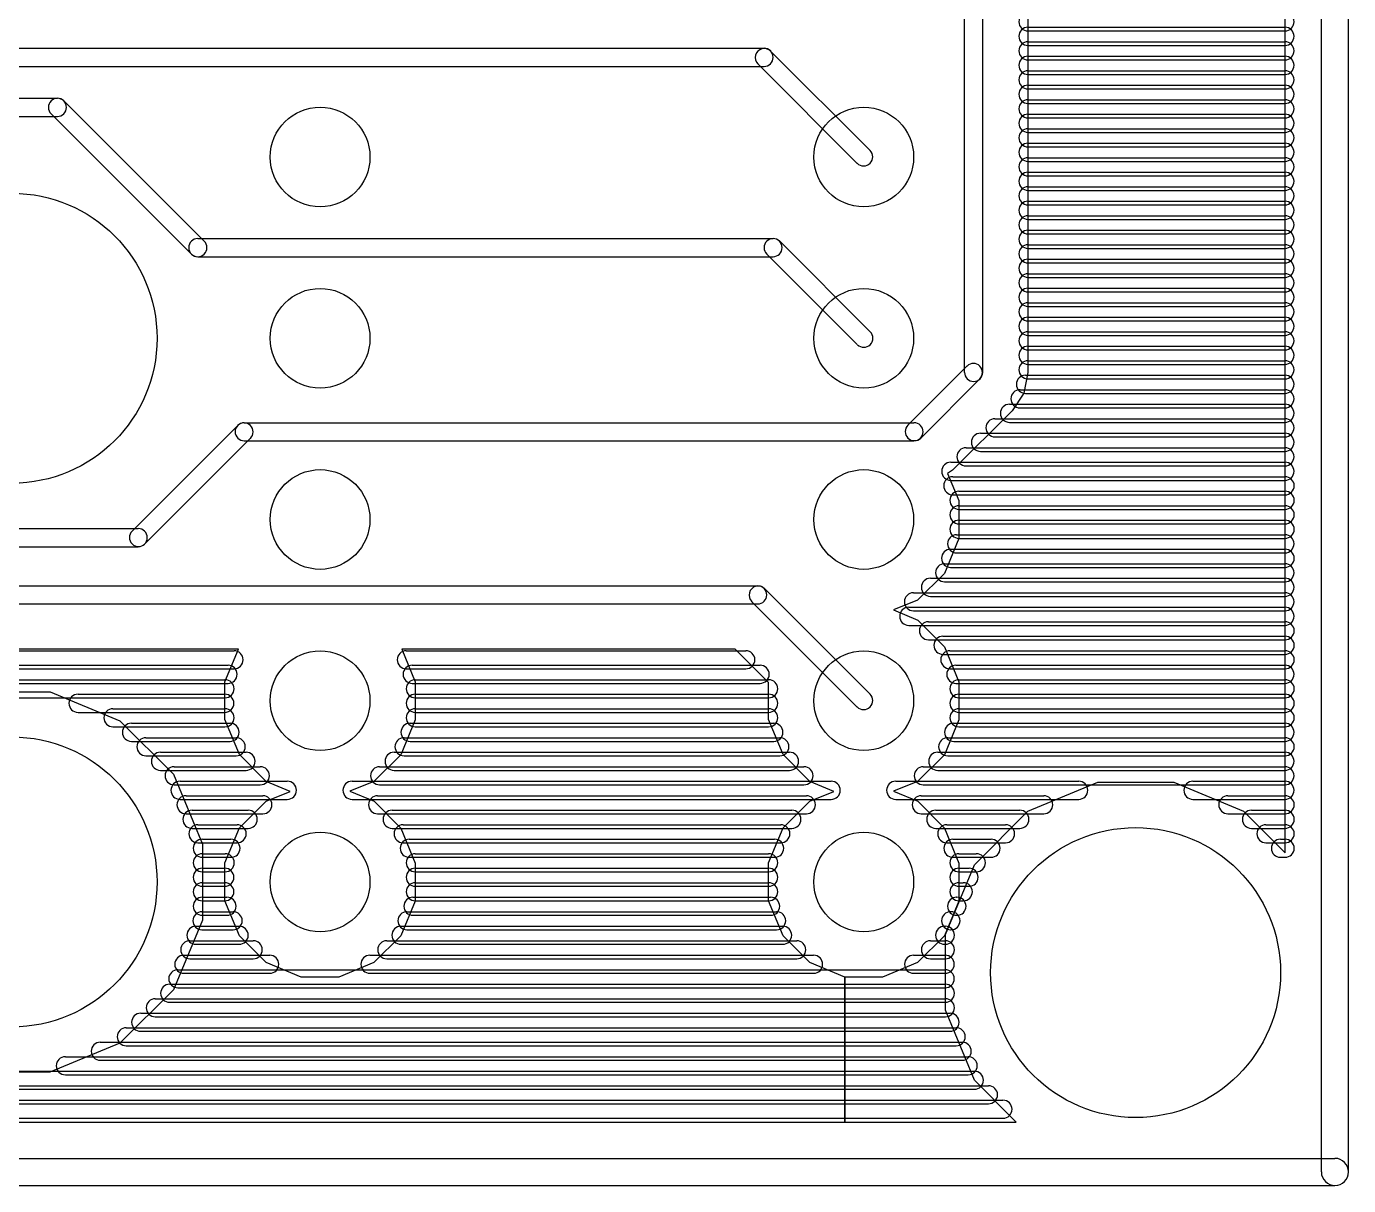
# Model space of a CAD drawing. Extents: x 4625 to 28175, y 45595 to 78045.
# Drawn here: x 20879 to 28175, y 45595 to 51990 of the extents above; entities that cross this region are included whole.
import ezdxf

# ---------------------------------------------------------------- set-up
doc = ezdxf.new("R2010")
doc.units = 0
doc.layers.add('BLACK', color=1, linetype='CONTINUOUS')

msp = doc.modelspace()

# ---------------------------------------------------------------- linework, layer by layer
at = {"layer": 'BLACK'}
for p, q in [((28025, 45670), (28025, 77970)), ((28175, 45670), (28175, 77970)), ((27825, 47430), (27825, 63560)), ((26056, 50082), (26056, 57664)), ((26156, 50082), (26156, 57664)), ((26406, 57664), (26406, 50082)), ((26406, 51986), (27824, 51986)), ((26406, 51986), (27824, 51986)), ((26406, 51986), (27824, 51986)), ((26406, 51966), (27824, 51966)), ((26406, 51966), (27824, 51966)), ((26406, 51966), (27824, 51966)), ((26406, 51906), (27824, 51906)), ((26406, 51906), (27824, 51906)), ((26406, 51906), (27824, 51906)), ((26406, 51886), (27824, 51886)), ((26406, 51886), (27824, 51886)), ((26406, 51886), (27824, 51886)), ((19250, 51870), (24950, 51870)), ((25535, 51306), (24986, 51855)), ((26406, 51826), (27824, 51826)), ((26406, 51826), (27824, 51826)), ((26406, 51826), (27824, 51826)), ((26406, 51806), (27824, 51806)), ((26406, 51806), (27824, 51806)), ((26406, 51806), (27824, 51806)), ((19250, 51770), (24950, 51770)), ((25464, 51235), (24915, 51784)), ((26406, 51746), (27824, 51746)), ((26406, 51746), (27824, 51746)), ((26406, 51746), (27824, 51746)), ((26406, 51726), (27824, 51726)), ((26406, 51726), (27824, 51726)), ((26406, 51726), (27824, 51726)), ((26406, 51666), (27824, 51666)), ((26406, 51666), (27824, 51666)), ((26406, 51666), (27824, 51666)), ((19974, 51594), (21050, 51594)), ((26406, 51646), (27824, 51646)), ((26406, 51646), (27824, 51646)), ((26406, 51646), (27824, 51646)), ((26406, 51586), (27824, 51586)), ((26406, 51586), (27824, 51586)), ((26406, 51586), (27824, 51586)), ((21016, 51508), (21789, 50735)), ((21087, 51579), (21860, 50806)), ((26406, 51566), (27824, 51566)), ((26406, 51566), (27824, 51566)), ((26406, 51566), (27824, 51566)), ((19974, 51494), (21050, 51494)), ((26406, 51506), (27824, 51506)), ((26406, 51506), (27824, 51506)), ((26406, 51506), (27824, 51506)), ((26406, 51486), (27824, 51486)), ((26406, 51486), (27824, 51486)), ((26406, 51486), (27824, 51486)), ((26406, 51426), (27824, 51426)), ((26406, 51426), (27824, 51426)), ((26406, 51426), (27824, 51426)), ((26406, 51406), (27824, 51406)), ((26406, 51406), (27824, 51406)), ((26406, 51406), (27824, 51406)), ((26406, 51346), (27824, 51346)), ((26406, 51346), (27824, 51346)), ((26406, 51346), (27824, 51346)), ((26406, 51326), (27824, 51326)), ((26406, 51326), (27824, 51326)), ((26406, 51326), (27824, 51326)), ((26406, 51266), (27824, 51266)), ((26406, 51266), (27824, 51266)), ((26406, 51266), (27824, 51266)), ((26406, 51246), (27824, 51246)), ((26406, 51246), (27824, 51246)), ((26406, 51246), (27824, 51246)), ((26406, 51186), (27824, 51186)), ((26406, 51186), (27824, 51186)), ((26406, 51186), (27824, 51186)), ((26406, 51166), (27824, 51166)), ((26406, 51166), (27824, 51166)), ((26406, 51166), (27824, 51166)), ((26406, 51106), (27824, 51106)), ((26406, 51106), (27824, 51106)), ((26406, 51106), (27824, 51106)), ((26406, 51086), (27824, 51086)), ((26406, 51086), (27824, 51086)), ((26406, 51086), (27824, 51086)), ((26406, 51026), (27824, 51026)), ((26406, 51026), (27824, 51026)), ((26406, 51026), (27824, 51026)), ((26406, 51006), (27824, 51006)), ((26406, 51006), (27824, 51006)), ((26406, 51006), (27824, 51006)), ((26406, 50946), (27824, 50946)), ((26406, 50946), (27824, 50946)), ((26406, 50946), (27824, 50946)), ((26406, 50926), (27824, 50926)), ((26406, 50926), (27824, 50926)), ((26406, 50926), (27824, 50926)), ((26406, 50866), (27824, 50866)), ((26406, 50866), (27824, 50866)), ((26406, 50866), (27824, 50866)), ((21825, 50820), (24999, 50820)), ((25036, 50805), (25535, 50306)), ((26406, 50846), (27824, 50846)), ((26406, 50846), (27824, 50846)), ((26406, 50846), (27824, 50846)), ((26406, 50786), (27824, 50786)), ((26406, 50786), (27824, 50786)), ((26406, 50786), (27824, 50786)), ((21825, 50720), (24999, 50720)), ((24965, 50734), (25464, 50235)), ((26406, 50766), (27824, 50766)), ((26406, 50766), (27824, 50766)), ((26406, 50766), (27824, 50766)), ((26406, 50706), (27824, 50706)), ((26406, 50706), (27824, 50706)), ((26406, 50706), (27824, 50706)), ((26406, 50686), (27824, 50686)), ((26406, 50686), (27824, 50686)), ((26406, 50686), (27824, 50686)), ((26406, 50626), (27824, 50626)), ((26406, 50626), (27824, 50626)), ((26406, 50626), (27824, 50626)), ((26406, 50606), (27824, 50606)), ((26406, 50606), (27824, 50606)), ((26406, 50606), (27824, 50606)), ((26406, 50546), (27824, 50546)), ((26406, 50546), (27824, 50546)), ((26406, 50546), (27824, 50546)), ((26406, 50526), (27824, 50526)), ((26406, 50526), (27824, 50526)), ((26406, 50526), (27824, 50526)), ((26406, 50466), (27824, 50466)), ((26406, 50466), (27824, 50466)), ((26406, 50466), (27824, 50466)), ((26406, 50446), (27824, 50446)), ((26406, 50446), (27824, 50446)), ((26406, 50446), (27824, 50446)), ((26406, 50386), (27824, 50386)), ((26406, 50386), (27824, 50386)), ((26406, 50386), (27824, 50386)), ((26406, 50366), (27824, 50366)), ((26406, 50366), (27824, 50366)), ((26406, 50366), (27824, 50366)), ((26406, 50306), (27824, 50306)), ((26406, 50306), (27824, 50306)), ((26406, 50306), (27824, 50306)), ((26406, 50286), (27824, 50286)), ((26406, 50286), (27824, 50286)), ((26406, 50286), (27824, 50286)), ((26406, 50226), (27824, 50226)), ((26406, 50226), (27824, 50226)), ((26406, 50226), (27824, 50226)), ((26406, 50206), (27824, 50206)), ((26406, 50206), (27824, 50206)), ((26406, 50206), (27824, 50206)), ((26406, 50146), (27824, 50146)), ((26406, 50146), (27824, 50146)), ((26406, 50146), (27824, 50146)), ((26406, 50126), (27824, 50126)), ((26406, 50126), (27824, 50126)), ((26406, 50126), (27824, 50126)), ((26070, 50117), (25743, 49790)), ((26406, 50082), (26383, 49967)), ((26392, 50066), (27824, 50066)), ((26392, 50066), (27824, 50066)), ((26392, 50066), (27824, 50066)), ((26141, 50046), (25814, 49719)), ((26362, 49986), (27824, 49986)), ((26362, 49986), (27824, 49986)), ((26362, 49986), (27824, 49986)), ((26406, 50046), (27824, 50046)), ((26406, 50046), (27824, 50046)), ((26406, 50046), (27824, 50046)), ((26304, 49906), (27824, 49906)), ((26304, 49906), (27824, 49906)), ((26304, 49906), (27824, 49906)), ((26383, 49967), (26318, 49869)), ((26392, 49966), (27824, 49966)), ((26392, 49966), (27824, 49966)), ((26392, 49966), (27824, 49966)), ((26318, 49869), (25990, 49542)), ((26362, 49886), (27824, 49886)), ((26362, 49886), (27824, 49886)), ((26362, 49886), (27824, 49886)), ((22045, 49789), (21462, 49206)), ((22081, 49804), (25777, 49804)), ((26224, 49826), (27824, 49826)), ((26224, 49826), (27824, 49826)), ((26224, 49826), (27824, 49826)), ((26304, 49806), (27824, 49806)), ((26304, 49806), (27824, 49806)), ((26304, 49806), (27824, 49806)), ((22116, 49718), (21533, 49135)), ((22081, 49704), (25777, 49704)), ((26144, 49746), (27824, 49746)), ((26144, 49746), (27824, 49746)), ((26144, 49746), (27824, 49746)), ((26224, 49726), (27824, 49726)), ((26224, 49726), (27824, 49726)), ((26224, 49726), (27824, 49726)), ((26064, 49666), (27824, 49666)), ((26064, 49666), (27824, 49666)), ((26064, 49666), (27824, 49666)), ((26144, 49646), (27824, 49646)), ((26144, 49646), (27824, 49646)), ((26144, 49646), (27824, 49646)), ((25990, 49542), (25962, 49524)), ((25980, 49586), (27824, 49586)), ((25980, 49586), (27824, 49586)), ((25980, 49586), (27824, 49586)), ((26064, 49566), (27824, 49566)), ((26064, 49566), (27824, 49566)), ((26064, 49566), (27824, 49566)), ((25962, 49524), (26025, 49374)), ((25980, 49486), (27824, 49486)), ((25980, 49486), (27824, 49486)), ((25980, 49486), (27824, 49486)), ((25991, 49506), (27825, 49506)), ((25991, 49506), (27825, 49506)), ((25991, 49506), (27825, 49506)), ((25991, 49406), (27825, 49406)), ((25991, 49406), (27825, 49406)), ((25991, 49406), (27825, 49406)), ((26025, 49426), (27825, 49426)), ((26025, 49426), (27825, 49426)), ((26025, 49426), (27825, 49426)), ((26025, 49374), (26025, 49165)), ((26025, 49346), (27825, 49346)), ((26025, 49346), (27825, 49346)), ((26025, 49346), (27825, 49346)), ((26025, 49326), (27825, 49326)), ((26025, 49326), (27825, 49326)), ((26025, 49326), (27825, 49326)), ((26025, 49266), (27825, 49266)), ((26025, 49266), (27825, 49266)), ((26025, 49266), (27825, 49266)), ((26025, 49246), (27825, 49246)), ((26025, 49246), (27825, 49246)), ((26025, 49246), (27825, 49246)), ((18700, 49220), (21496, 49220)), ((26012, 49186), (27824, 49186)), ((26012, 49186), (27824, 49186)), ((26012, 49186), (27824, 49186)), ((18700, 49120), (21496, 49120)), ((26025, 49165), (25945, 48972)), ((25979, 49106), (27825, 49106)), ((25979, 49106), (27825, 49106)), ((25979, 49106), (27825, 49106)), ((26025, 49166), (27825, 49166)), ((26025, 49166), (27825, 49166)), ((26025, 49166), (27825, 49166)), ((26012, 49086), (27824, 49086)), ((26012, 49086), (27824, 49086)), ((26012, 49086), (27824, 49086)), ((25945, 48972), (25797, 48825)), ((25946, 49026), (27824, 49026)), ((25946, 49026), (27824, 49026)), ((25946, 49026), (27824, 49026)), ((25979, 49006), (27825, 49006)), ((25979, 49006), (27825, 49006)), ((25979, 49006), (27825, 49006)), ((18527, 48904), (24915, 48904)), ((25535, 48306), (24952, 48889)), ((25868, 48946), (27824, 48946)), ((25868, 48946), (27824, 48946)), ((25868, 48946), (27824, 48946)), ((25946, 48926), (27824, 48926)), ((25946, 48926), (27824, 48926)), ((25946, 48926), (27824, 48926)), ((25464, 48235), (24881, 48818)), ((25797, 48825), (25664, 48771)), ((25774, 48866), (27824, 48866)), ((25774, 48866), (27824, 48866)), ((25774, 48866), (27824, 48866)), ((25868, 48846), (27824, 48846)), ((25868, 48846), (27824, 48846)), ((25868, 48846), (27824, 48846)), ((18527, 48804), (24915, 48804)), ((25664, 48771), (25798, 48715)), ((25748, 48786), (27824, 48786)), ((25748, 48786), (27824, 48786)), ((25748, 48786), (27824, 48786)), ((25774, 48766), (27824, 48766)), ((25774, 48766), (27824, 48766)), ((25774, 48766), (27824, 48766)), ((25748, 48686), (27824, 48686)), ((25748, 48686), (27824, 48686)), ((25748, 48686), (27824, 48686)), ((25798, 48715), (25945, 48567)), ((25857, 48706), (27825, 48706)), ((25857, 48706), (27825, 48706)), ((25857, 48706), (27825, 48706)), ((25857, 48606), (27825, 48606)), ((25857, 48606), (27825, 48606)), ((25857, 48606), (27825, 48606)), ((25937, 48626), (27825, 48626)), ((25937, 48626), (27825, 48626)), ((25937, 48626), (27825, 48626)), ((22049, 48554), (19150, 48554)), ((19175, 48546), (22025, 48546)), ((19175, 48546), (22025, 48546)), ((19175, 48546), (22025, 48546)), ((21975, 48375), (22049, 48554)), ((24791, 48554), (22950, 48554)), ((22950, 48554), (23025, 48374)), ((22975, 48546), (24849, 48546)), ((22975, 48546), (24849, 48546)), ((22975, 48546), (24849, 48546)), ((24975, 48371), (24791, 48554)), ((25937, 48526), (27825, 48526)), ((25937, 48526), (27825, 48526)), ((25937, 48526), (27825, 48526)), ((25945, 48567), (26025, 48374)), ((25975, 48546), (27825, 48546)), ((25975, 48546), (27825, 48546)), ((25975, 48546), (27825, 48546)), ((19175, 48446), (22025, 48446)), ((19175, 48446), (22025, 48446)), ((19175, 48446), (22025, 48446)), ((19208, 48466), (21992, 48466)), ((19208, 48466), (21992, 48466)), ((19208, 48466), (21992, 48466)), ((22975, 48446), (24849, 48446)), ((22975, 48446), (24849, 48446)), ((22975, 48446), (24849, 48446)), ((23008, 48466), (24928, 48466)), ((23008, 48466), (24928, 48466)), ((23008, 48466), (24928, 48466)), ((25975, 48446), (27825, 48446)), ((25975, 48446), (27825, 48446)), ((25975, 48446), (27825, 48446)), ((26008, 48466), (27824, 48466)), ((26008, 48466), (27824, 48466)), ((26008, 48466), (27824, 48466)), ((19225, 48386), (21975, 48386)), ((19225, 48386), (21975, 48386)), ((19225, 48386), (21975, 48386)), ((21975, 48166), (21975, 48375)), ((23025, 48386), (24975, 48386)), ((23025, 48386), (24975, 48386)), ((23025, 48386), (24975, 48386)), ((23025, 48374), (23025, 48165)), ((24975, 48166), (24975, 48371)), ((26025, 48386), (27825, 48386)), ((26025, 48386), (27825, 48386)), ((26025, 48386), (27825, 48386)), ((26025, 48374), (26025, 48165)), ((19208, 48366), (21992, 48366)), ((19208, 48366), (21992, 48366)), ((19208, 48366), (21992, 48366)), ((20592, 48320), (21010, 48320)), ((21010, 48320), (21395, 48160)), ((21164, 48306), (21974, 48306)), ((21164, 48306), (21974, 48306)), ((21164, 48306), (21974, 48306)), ((23008, 48366), (24928, 48366)), ((23008, 48366), (24928, 48366)), ((23008, 48366), (24928, 48366)), ((23025, 48306), (24975, 48306)), ((23025, 48306), (24975, 48306)), ((23025, 48306), (24975, 48306)), ((26008, 48366), (27824, 48366)), ((26008, 48366), (27824, 48366)), ((26008, 48366), (27824, 48366)), ((26025, 48306), (27825, 48306)), ((26025, 48306), (27825, 48306)), ((26025, 48306), (27825, 48306)), ((19225, 48286), (21975, 48286)), ((19225, 48286), (21975, 48286)), ((19225, 48286), (21975, 48286)), ((21357, 48226), (21975, 48226)), ((21357, 48226), (21975, 48226)), ((21357, 48226), (21975, 48226)), ((23025, 48286), (24975, 48286)), ((23025, 48286), (24975, 48286)), ((23025, 48286), (24975, 48286)), ((23025, 48226), (24975, 48226)), ((23025, 48226), (24975, 48226)), ((23025, 48226), (24975, 48226)), ((26025, 48286), (27825, 48286)), ((26025, 48286), (27825, 48286)), ((26025, 48286), (27825, 48286)), ((26025, 48226), (27825, 48226)), ((26025, 48226), (27825, 48226)), ((26025, 48226), (27825, 48226)), ((21164, 48206), (21974, 48206)), ((21164, 48206), (21974, 48206)), ((21164, 48206), (21974, 48206)), ((21395, 48160), (21690, 47864)), ((22055, 47973), (21975, 48166)), ((23025, 48165), (22945, 47972)), ((23025, 48206), (24975, 48206)), ((23025, 48206), (24975, 48206)), ((23025, 48206), (24975, 48206)), ((25055, 47973), (24975, 48166)), ((26025, 48165), (25945, 47972)), ((26025, 48206), (27825, 48206)), ((26025, 48206), (27825, 48206)), ((26025, 48206), (27825, 48206)), ((21357, 48126), (21975, 48126)), ((21357, 48126), (21975, 48126)), ((21357, 48126), (21975, 48126)), ((21459, 48146), (22003, 48146)), ((21459, 48146), (22003, 48146)), ((21459, 48146), (22003, 48146)), ((22996, 48146), (25004, 48146)), ((22996, 48146), (25004, 48146)), ((22996, 48146), (25004, 48146)), ((23025, 48126), (24975, 48126)), ((23025, 48126), (24975, 48126)), ((23025, 48126), (24975, 48126)), ((25996, 48146), (27824, 48146)), ((25996, 48146), (27824, 48146)), ((25996, 48146), (27824, 48146)), ((26025, 48126), (27825, 48126)), ((26025, 48126), (27825, 48126)), ((26025, 48126), (27825, 48126)), ((21459, 48046), (22003, 48046)), ((21459, 48046), (22003, 48046)), ((21459, 48046), (22003, 48046)), ((21539, 48066), (22037, 48066)), ((21539, 48066), (22037, 48066)), ((21539, 48066), (22037, 48066)), ((22963, 48066), (25037, 48066)), ((22963, 48066), (25037, 48066)), ((22963, 48066), (25037, 48066)), ((22996, 48046), (25004, 48046)), ((22996, 48046), (25004, 48046)), ((22996, 48046), (25004, 48046)), ((25963, 48066), (27825, 48066)), ((25963, 48066), (27825, 48066)), ((25963, 48066), (27825, 48066)), ((25996, 48046), (27824, 48046)), ((25996, 48046), (27824, 48046)), ((25996, 48046), (27824, 48046)), ((21539, 47966), (22037, 47966)), ((21539, 47966), (22037, 47966)), ((21539, 47966), (22037, 47966)), ((21619, 47986), (22091, 47986)), ((21619, 47986), (22091, 47986)), ((21619, 47986), (22091, 47986)), ((22202, 47825), (22055, 47973)), ((22945, 47972), (22797, 47825)), ((22908, 47986), (25090, 47986)), ((22908, 47986), (25090, 47986)), ((22908, 47986), (25090, 47986)), ((22963, 47966), (25037, 47966)), ((22963, 47966), (25037, 47966)), ((22963, 47966), (25037, 47966)), ((25202, 47825), (25055, 47973)), ((25945, 47972), (25797, 47825)), ((25908, 47986), (27824, 47986)), ((25908, 47986), (27824, 47986)), ((25908, 47986), (27824, 47986)), ((25963, 47966), (27825, 47966)), ((25963, 47966), (27825, 47966)), ((25963, 47966), (27825, 47966)), ((21619, 47886), (22091, 47886)), ((21619, 47886), (22091, 47886)), ((21619, 47886), (22091, 47886)), ((21690, 47864), (21850, 47478)), ((21694, 47906), (22170, 47906)), ((21694, 47906), (22170, 47906)), ((21694, 47906), (22170, 47906)), ((22828, 47906), (25170, 47906)), ((22828, 47906), (25170, 47906)), ((22828, 47906), (25170, 47906)), ((22908, 47886), (25090, 47886)), ((22908, 47886), (25090, 47886)), ((22908, 47886), (25090, 47886)), ((25828, 47906), (27824, 47906)), ((25828, 47906), (27824, 47906)), ((25828, 47906), (27824, 47906)), ((25908, 47886), (27824, 47886)), ((25908, 47886), (27824, 47886)), ((25908, 47886), (27824, 47886)), ((21694, 47806), (22170, 47806)), ((21694, 47806), (22170, 47806)), ((21694, 47806), (22170, 47806)), ((21727, 47826), (22319, 47826)), ((21727, 47826), (22319, 47826)), ((21727, 47826), (22319, 47826)), ((22335, 47770), (22202, 47825)), ((22797, 47825), (22664, 47771)), ((22676, 47826), (25320, 47826)), ((22676, 47826), (25320, 47826)), ((22676, 47826), (25320, 47826)), ((22828, 47806), (25170, 47806)), ((22828, 47806), (25170, 47806)), ((22828, 47806), (25170, 47806)), ((25335, 47770), (25202, 47825)), ((25797, 47825), (25664, 47771)), ((25676, 47826), (26686, 47826)), ((25676, 47826), (26686, 47826)), ((25676, 47826), (26686, 47826)), ((25828, 47806), (27824, 47806)), ((25828, 47806), (27824, 47806)), ((25828, 47806), (27824, 47806)), ((26406, 47660), (26792, 47820)), ((26792, 47820), (27210, 47820)), ((27210, 47820), (27595, 47660)), ((27316, 47826), (27824, 47826)), ((27316, 47826), (27824, 47826)), ((27316, 47826), (27824, 47826)), ((21727, 47726), (22319, 47726)), ((21727, 47726), (22319, 47726)), ((21727, 47726), (22319, 47726)), ((21760, 47746), (22184, 47746)), ((21760, 47746), (22184, 47746)), ((21760, 47746), (22184, 47746)), ((22055, 47568), (22203, 47715)), ((22203, 47715), (22335, 47770)), ((22664, 47771), (22798, 47715)), ((22676, 47726), (25320, 47726)), ((22676, 47726), (25320, 47726)), ((22676, 47726), (25320, 47726)), ((22798, 47715), (22945, 47567)), ((22817, 47746), (25183, 47746)), ((22817, 47746), (25183, 47746)), ((22817, 47746), (25183, 47746)), ((25055, 47568), (25203, 47715)), ((25203, 47715), (25335, 47770)), ((25664, 47771), (25798, 47715)), ((25676, 47726), (26686, 47726)), ((25676, 47726), (26686, 47726)), ((25676, 47726), (26686, 47726)), ((25798, 47715), (25945, 47567)), ((25817, 47746), (26493, 47746)), ((25817, 47746), (26493, 47746)), ((25817, 47746), (26493, 47746)), ((27316, 47726), (27824, 47726)), ((27316, 47726), (27824, 47726)), ((27316, 47726), (27824, 47726)), ((27509, 47746), (27825, 47746)), ((27509, 47746), (27825, 47746)), ((27509, 47746), (27825, 47746)), ((21760, 47646), (22184, 47646)), ((21760, 47646), (22184, 47646)), ((21760, 47646), (22184, 47646)), ((21793, 47666), (22103, 47666)), ((21793, 47666), (22103, 47666)), ((21793, 47666), (22103, 47666)), ((22817, 47646), (25183, 47646)), ((22817, 47646), (25183, 47646)), ((22817, 47646), (25183, 47646)), ((22897, 47666), (25103, 47666)), ((22897, 47666), (25103, 47666)), ((22897, 47666), (25103, 47666)), ((25817, 47646), (26493, 47646)), ((25817, 47646), (26493, 47646)), ((25817, 47646), (26493, 47646)), ((25897, 47666), (26361, 47666)), ((25897, 47666), (26361, 47666)), ((25897, 47666), (26361, 47666)), ((26110, 47365), (26406, 47660)), ((27509, 47646), (27825, 47646)), ((27509, 47646), (27825, 47646)), ((27509, 47646), (27825, 47646)), ((27595, 47660), (27825, 47430)), ((27639, 47666), (27825, 47666)), ((27639, 47666), (27825, 47666)), ((27639, 47666), (27825, 47666)), ((21826, 47586), (22042, 47586)), ((21826, 47586), (22042, 47586)), ((21826, 47586), (22042, 47586)), ((21975, 47375), (22055, 47568)), ((22958, 47586), (25042, 47586)), ((22958, 47586), (25042, 47586)), ((22958, 47586), (25042, 47586)), ((24975, 47375), (25055, 47568)), ((25958, 47586), (26282, 47586)), ((25958, 47586), (26282, 47586)), ((25958, 47586), (26282, 47586)), ((27719, 47586), (27825, 47586)), ((27719, 47586), (27825, 47586)), ((27719, 47586), (27825, 47586)), ((21793, 47566), (22103, 47566)), ((21793, 47566), (22103, 47566)), ((21793, 47566), (22103, 47566)), ((21850, 47506), (22008, 47506)), ((21850, 47506), (22008, 47506)), ((21850, 47506), (22008, 47506)), ((22897, 47566), (25103, 47566)), ((22897, 47566), (25103, 47566)), ((22897, 47566), (25103, 47566)), ((22945, 47567), (23025, 47374)), ((22992, 47506), (25008, 47506)), ((22992, 47506), (25008, 47506)), ((22992, 47506), (25008, 47506)), ((25897, 47566), (26361, 47566)), ((25897, 47566), (26361, 47566)), ((25897, 47566), (26361, 47566)), ((25945, 47567), (26025, 47374)), ((25992, 47506), (26202, 47506)), ((25992, 47506), (26202, 47506)), ((25992, 47506), (26202, 47506)), ((27639, 47566), (27825, 47566)), ((27639, 47566), (27825, 47566)), ((27639, 47566), (27825, 47566)), ((27799, 47506), (27825, 47506)), ((27799, 47506), (27825, 47506)), ((27799, 47506), (27825, 47506)), ((21826, 47486), (22042, 47486)), ((21826, 47486), (22042, 47486)), ((21826, 47486), (22042, 47486)), ((21850, 47478), (21850, 47060)), ((21850, 47426), (21976, 47426)), ((21850, 47426), (21976, 47426)), ((21850, 47426), (21976, 47426)), ((22958, 47486), (25042, 47486)), ((22958, 47486), (25042, 47486)), ((22958, 47486), (25042, 47486)), ((23025, 47426), (24975, 47426)), ((23025, 47426), (24975, 47426)), ((23025, 47426), (24975, 47426)), ((25958, 47486), (26282, 47486)), ((25958, 47486), (26282, 47486)), ((25958, 47486), (26282, 47486)), ((26025, 47426), (26121, 47426)), ((26025, 47426), (26121, 47426)), ((26025, 47426), (26121, 47426)), ((27719, 47486), (27825, 47486)), ((27719, 47486), (27825, 47486)), ((27719, 47486), (27825, 47486)), ((21850, 47406), (22008, 47406)), ((21850, 47406), (22008, 47406)), ((21850, 47406), (22008, 47406)), ((21975, 47166), (21975, 47375)), ((22992, 47406), (25008, 47406)), ((22992, 47406), (25008, 47406)), ((22992, 47406), (25008, 47406)), ((23025, 47374), (23025, 47165)), ((24975, 47166), (24975, 47375)), ((25950, 46980), (26110, 47365)), ((25992, 47406), (26202, 47406)), ((25992, 47406), (26202, 47406)), ((25992, 47406), (26202, 47406)), ((26025, 47374), (26025, 47165)), ((27799, 47406), (27825, 47406)), ((27799, 47406), (27825, 47406)), ((27799, 47406), (27825, 47406)), ((21850, 47346), (21974, 47346)), ((21850, 47346), (21974, 47346)), ((21850, 47346), (21974, 47346)), ((21850, 47326), (21976, 47326)), ((21850, 47326), (21976, 47326)), ((21850, 47326), (21976, 47326)), ((23025, 47346), (24975, 47346)), ((23025, 47346), (24975, 47346)), ((23025, 47346), (24975, 47346)), ((23025, 47326), (24975, 47326)), ((23025, 47326), (24975, 47326)), ((23025, 47326), (24975, 47326)), ((26025, 47346), (26081, 47346)), ((26025, 47346), (26081, 47346)), ((26025, 47346), (26081, 47346)), ((26025, 47326), (26121, 47326)), ((26025, 47326), (26121, 47326)), ((26025, 47326), (26121, 47326)), ((21850, 47266), (21974, 47266)), ((21850, 47266), (21974, 47266)), ((21850, 47266), (21974, 47266)), ((21850, 47246), (21974, 47246)), ((21850, 47246), (21974, 47246)), ((21850, 47246), (21974, 47246)), ((23025, 47266), (24975, 47266)), ((23025, 47266), (24975, 47266)), ((23025, 47266), (24975, 47266)), ((23025, 47246), (24975, 47246)), ((23025, 47246), (24975, 47246)), ((23025, 47246), (24975, 47246)), ((26025, 47266), (26049, 47266)), ((26025, 47266), (26049, 47266)), ((26025, 47266), (26049, 47266)), ((26025, 47246), (26081, 47246)), ((26025, 47246), (26081, 47246)), ((26025, 47246), (26081, 47246)), ((21850, 47186), (21986, 47186)), ((21850, 47186), (21986, 47186)), ((21850, 47186), (21986, 47186)), ((21850, 47166), (21974, 47166)), ((21850, 47166), (21974, 47166)), ((21850, 47166), (21974, 47166)), ((22055, 46973), (21975, 47166)), ((23025, 47165), (22945, 46972)), ((23012, 47186), (24986, 47186)), ((23012, 47186), (24986, 47186)), ((23012, 47186), (24986, 47186)), ((23025, 47166), (24975, 47166)), ((23025, 47166), (24975, 47166)), ((23025, 47166), (24975, 47166)), ((25055, 46973), (24975, 47166)), ((26025, 47165), (25945, 46972)), ((26012, 47186), (26014, 47186)), ((26012, 47186), (26014, 47186)), ((26012, 47186), (26014, 47186)), ((26025, 47166), (26049, 47166)), ((26025, 47166), (26049, 47166)), ((26025, 47166), (26049, 47166)), ((21850, 47060), (21690, 46675)), ((21848, 47106), (22020, 47106)), ((21848, 47106), (22020, 47106)), ((21848, 47106), (22020, 47106)), ((21850, 47086), (21986, 47086)), ((21850, 47086), (21986, 47086)), ((21850, 47086), (21986, 47086)), ((22979, 47106), (25019, 47106)), ((22979, 47106), (25019, 47106)), ((22979, 47106), (25019, 47106)), ((23012, 47086), (24986, 47086)), ((23012, 47086), (24986, 47086)), ((23012, 47086), (24986, 47086)), ((25979, 47106), (25981, 47106)), ((25979, 47106), (25981, 47106)), ((25979, 47106), (25981, 47106)), ((26012, 47086), (26014, 47086)), ((26012, 47086), (26014, 47086)), ((26012, 47086), (26014, 47086)), ((21815, 47026), (22053, 47026)), ((21815, 47026), (22053, 47026)), ((21815, 47026), (22053, 47026)), ((21848, 47006), (22020, 47006)), ((21848, 47006), (22020, 47006)), ((21848, 47006), (22020, 47006)), ((22946, 47026), (25052, 47026)), ((22946, 47026), (25052, 47026)), ((22946, 47026), (25052, 47026)), ((22979, 47006), (25019, 47006)), ((22979, 47006), (25019, 47006)), ((22979, 47006), (25019, 47006)), ((25946, 47026), (25950, 47026)), ((25946, 47026), (25950, 47026)), ((25946, 47026), (25950, 47026)), ((25979, 47006), (25981, 47006)), ((25979, 47006), (25981, 47006)), ((25979, 47006), (25981, 47006)), ((21781, 46946), (22131, 46946)), ((21781, 46946), (22131, 46946)), ((21781, 46946), (22131, 46946)), ((21815, 46926), (22053, 46926)), ((21815, 46926), (22053, 46926)), ((21815, 46926), (22053, 46926)), ((22202, 46825), (22055, 46973)), ((22945, 46972), (22797, 46825)), ((22868, 46946), (25130, 46946)), ((22868, 46946), (25130, 46946)), ((22868, 46946), (25130, 46946)), ((22946, 46926), (25052, 46926)), ((22946, 46926), (25052, 46926)), ((22946, 46926), (25052, 46926)), ((25202, 46825), (25055, 46973)), ((25945, 46972), (25797, 46825)), ((25868, 46946), (25950, 46946)), ((25868, 46946), (25950, 46946)), ((25868, 46946), (25950, 46946)), ((25946, 46926), (25950, 46926)), ((25946, 46926), (25950, 46926)), ((25946, 46926), (25950, 46926)), ((25950, 46562), (25950, 46980)), ((21748, 46866), (22222, 46866)), ((21748, 46866), (22222, 46866)), ((21748, 46866), (22222, 46866)), ((21781, 46846), (22131, 46846)), ((21781, 46846), (22131, 46846)), ((21781, 46846), (22131, 46846)), ((22775, 46866), (25223, 46866)), ((22775, 46866), (25223, 46866)), ((22775, 46866), (25223, 46866)), ((22868, 46846), (25130, 46846)), ((22868, 46846), (25130, 46846)), ((22868, 46846), (25130, 46846)), ((25775, 46866), (25949, 46866)), ((25775, 46866), (25949, 46866)), ((25775, 46866), (25949, 46866)), ((25868, 46846), (25950, 46846)), ((25868, 46846), (25950, 46846)), ((25868, 46846), (25950, 46846)), ((21715, 46786), (25949, 46786)), ((21715, 46786), (25949, 46786)), ((21715, 46786), (25949, 46786)), ((21748, 46766), (22222, 46766)), ((21748, 46766), (22222, 46766)), ((21748, 46766), (22222, 46766)), ((22395, 46745), (22202, 46825)), ((22797, 46825), (22604, 46745)), ((22775, 46766), (25223, 46766)), ((22775, 46766), (25223, 46766)), ((22775, 46766), (25223, 46766)), ((25395, 46745), (25202, 46825)), ((25797, 46825), (25604, 46745)), ((25775, 46766), (25949, 46766)), ((25775, 46766), (25949, 46766)), ((25775, 46766), (25949, 46766)), ((21670, 46706), (25950, 46706)), ((21670, 46706), (25950, 46706)), ((21670, 46706), (25950, 46706)), ((22604, 46745), (22395, 46745)), ((25395, 45945), (25395, 46745)), ((25604, 46745), (25395, 46745)), ((25395, 46745), (25395, 45945)), ((21690, 46675), (21394, 46380)), ((21590, 46626), (25950, 46626)), ((21590, 46626), (25950, 46626)), ((21590, 46626), (25950, 46626)), ((21715, 46686), (25949, 46686)), ((21715, 46686), (25949, 46686)), ((21715, 46686), (25949, 46686)), ((21670, 46606), (25950, 46606)), ((21670, 46606), (25950, 46606)), ((21670, 46606), (25950, 46606)), ((26110, 46176), (25950, 46562)), ((21510, 46546), (25976, 46546)), ((21510, 46546), (25976, 46546)), ((21510, 46546), (25976, 46546)), ((21590, 46526), (25950, 46526)), ((21590, 46526), (25950, 46526)), ((21590, 46526), (25950, 46526)), ((21430, 46466), (26010, 46466)), ((21430, 46466), (26010, 46466)), ((21430, 46466), (26010, 46466)), ((21510, 46446), (25976, 46446)), ((21510, 46446), (25976, 46446)), ((21510, 46446), (25976, 46446)), ((21394, 46380), (21008, 46220)), ((21287, 46386), (26043, 46386)), ((21287, 46386), (26043, 46386)), ((21287, 46386), (26043, 46386)), ((21430, 46366), (26010, 46366)), ((21430, 46366), (26010, 46366)), ((21430, 46366), (26010, 46366)), ((21094, 46306), (26076, 46306)), ((21094, 46306), (26076, 46306)), ((21094, 46306), (26076, 46306)), ((21287, 46286), (26043, 46286)), ((21287, 46286), (26043, 46286)), ((21287, 46286), (26043, 46286)), ((6790, 46226), (26110, 46226)), ((6790, 46226), (26110, 46226)), ((6790, 46226), (26110, 46226)), ((21008, 46220), (20590, 46220)), ((21094, 46206), (26076, 46206)), ((21094, 46206), (26076, 46206)), ((21094, 46206), (26076, 46206)), ((6710, 46146), (26188, 46146)), ((6710, 46146), (26188, 46146)), ((6710, 46146), (26188, 46146)), ((6790, 46126), (26110, 46126)), ((6790, 46126), (26110, 46126)), ((6790, 46126), (26110, 46126)), ((26340, 45945), (26110, 46176)), ((6630, 46066), (26268, 46066)), ((6630, 46066), (26268, 46066)), ((6630, 46066), (26268, 46066)), ((6710, 46046), (26188, 46046)), ((6710, 46046), (26188, 46046)), ((6710, 46046), (26188, 46046)), ((6630, 45966), (26268, 45966)), ((6630, 45966), (26268, 45966)), ((6630, 45966), (26268, 45966)), ((20590, 45945), (25395, 45945)), ((25395, 45945), (26340, 45945)), ((4700, 45745), (28100, 45745)), ((4700, 45595), (28100, 45595))]:
    msp.add_line(p, q, dxfattribs=at)
for centre, radius in [((22500, 51270), 275), ((25500, 51270), 275), ((20800, 50270), 800), ((22500, 50270), 275), ((25500, 50270), 275), ((22500, 49270), 275), ((25500, 49270), 275), ((22500, 48270), 275), ((25500, 48270), 275), ((20800, 47270), 800), ((27000, 46770), 800), ((22500, 47270), 275), ((25500, 47270), 275)]:
    msp.add_circle(centre, radius, dxfattribs=at)
for centre, radius, start, end in [((26406, 52016), 50, 90, 270), ((26406, 52016), 50, 90, 270), ((26406, 52016), 50, 90, 270), ((27824, 52016), 50, 270, 450), ((27824, 52016), 50, 270, 450), ((27824, 52016), 50, 270, 450), ((26406, 51936), 50, 90, 270), ((26406, 51936), 50, 90, 270), ((26406, 51936), 50, 90, 270), ((27824, 51936), 50, 270, 450), ((27824, 51936), 50, 270, 450), ((27824, 51936), 50, 270, 450), ((26406, 51856), 50, 90, 270), ((26406, 51856), 50, 90, 270), ((26406, 51856), 50, 90, 270), ((27824, 51856), 50, 270, 450), ((27824, 51856), 50, 270, 450), ((27824, 51856), 50, 270, 450), ((24951, 51819), 50, 405, 585), ((24950, 51820), 50, 270, 450), ((26406, 51776), 50, 90, 270), ((26406, 51776), 50, 90, 270), ((26406, 51776), 50, 90, 270), ((27824, 51776), 50, 270, 450), ((27824, 51776), 50, 270, 450), ((27824, 51776), 50, 270, 450), ((26406, 51696), 50, 90, 270), ((26406, 51696), 50, 90, 270), ((26406, 51696), 50, 90, 270), ((27824, 51696), 50, 270, 450), ((27824, 51696), 50, 270, 450), ((27824, 51696), 50, 270, 450), ((26406, 51616), 50, 90, 270), ((26406, 51616), 50, 90, 270), ((26406, 51616), 50, 90, 270), ((27824, 51616), 50, 270, 450), ((27824, 51616), 50, 270, 450), ((27824, 51616), 50, 270, 450), ((21051, 51544), 50, 45, 225), ((21050, 51544), 50, 270, 450), ((26406, 51536), 50, 90, 270), ((26406, 51536), 50, 90, 270), ((26406, 51536), 50, 90, 270), ((27824, 51536), 50, 270, 450), ((27824, 51536), 50, 270, 450), ((27824, 51536), 50, 270, 450), ((26406, 51456), 50, 90, 270), ((26406, 51456), 50, 90, 270), ((26406, 51456), 50, 90, 270), ((27824, 51456), 50, 270, 450), ((27824, 51456), 50, 270, 450), ((27824, 51456), 50, 270, 450), ((26406, 51376), 50, 90, 270), ((26406, 51376), 50, 90, 270), ((26406, 51376), 50, 90, 270), ((27824, 51376), 50, 270, 450), ((27824, 51376), 50, 270, 450), ((27824, 51376), 50, 270, 450), ((25499, 51271), 50, 225, 405), ((26406, 51296), 50, 90, 270), ((26406, 51296), 50, 90, 270), ((26406, 51296), 50, 90, 270), ((27824, 51296), 50, 270, 450), ((27824, 51296), 50, 270, 450), ((27824, 51296), 50, 270, 450), ((26406, 51216), 50, 90, 270), ((26406, 51216), 50, 90, 270), ((26406, 51216), 50, 90, 270), ((27824, 51216), 50, 270, 450), ((27824, 51216), 50, 270, 450), ((27824, 51216), 50, 270, 450), ((26406, 51136), 50, 90, 270), ((26406, 51136), 50, 90, 270), ((26406, 51136), 50, 90, 270), ((27824, 51136), 50, 270, 450), ((27824, 51136), 50, 270, 450), ((27824, 51136), 50, 270, 450), ((26406, 51056), 50, 90, 270), ((26406, 51056), 50, 90, 270), ((26406, 51056), 50, 90, 270), ((27824, 51056), 50, 270, 450), ((27824, 51056), 50, 270, 450), ((27824, 51056), 50, 270, 450), ((26406, 50976), 50, 90, 270), ((26406, 50976), 50, 90, 270), ((26406, 50976), 50, 90, 270), ((27824, 50976), 50, 270, 450), ((27824, 50976), 50, 270, 450), ((27824, 50976), 50, 270, 450), ((26406, 50896), 50, 90, 270), ((26406, 50896), 50, 90, 270), ((26406, 50896), 50, 90, 270), ((27824, 50896), 50, 270, 450), ((27824, 50896), 50, 270, 450), ((27824, 50896), 50, 270, 450), ((26406, 50816), 50, 90, 270), ((26406, 50816), 50, 90, 270), ((26406, 50816), 50, 90, 270), ((27824, 50816), 50, 270, 450), ((27824, 50816), 50, 270, 450), ((27824, 50816), 50, 270, 450), ((21825, 50770), 50, 90, 270), ((21825, 50770), 50, 225, 405), ((25000, 50770), 50, 45, 225), ((24999, 50770), 50, 270, 450), ((26406, 50736), 50, 90, 270), ((26406, 50736), 50, 90, 270), ((26406, 50736), 50, 90, 270), ((27824, 50736), 50, 270, 450), ((27824, 50736), 50, 270, 450), ((27824, 50736), 50, 270, 450), ((26406, 50656), 50, 90, 270), ((26406, 50656), 50, 90, 270), ((26406, 50656), 50, 90, 270), ((27824, 50656), 50, 270, 450), ((27824, 50656), 50, 270, 450), ((27824, 50656), 50, 270, 450), ((26406, 50576), 50, 90, 270), ((26406, 50576), 50, 90, 270), ((26406, 50576), 50, 90, 270), ((27824, 50576), 50, 270, 450), ((27824, 50576), 50, 270, 450), ((27824, 50576), 50, 270, 450), ((26406, 50496), 50, 90, 270), ((26406, 50496), 50, 90, 270), ((26406, 50496), 50, 90, 270), ((27824, 50496), 50, 270, 450), ((27824, 50496), 50, 270, 450), ((27824, 50496), 50, 270, 450), ((26406, 50416), 50, 90, 270), ((26406, 50416), 50, 90, 270), ((26406, 50416), 50, 90, 270), ((27824, 50416), 50, 270, 450), ((27824, 50416), 50, 270, 450), ((27824, 50416), 50, 270, 450), ((26406, 50336), 50, 90, 270), ((26406, 50336), 50, 90, 270), ((26406, 50336), 50, 90, 270), ((27824, 50336), 50, 270, 450), ((27824, 50336), 50, 270, 450), ((27824, 50336), 50, 270, 450), ((25500, 50270), 50, 225, 405), ((26406, 50256), 50, 90, 270), ((26406, 50256), 50, 90, 270), ((26406, 50256), 50, 90, 270), ((27824, 50256), 50, 270, 450), ((27824, 50256), 50, 270, 450), ((27824, 50256), 50, 270, 450), ((26406, 50176), 50, 90, 270), ((26406, 50176), 50, 90, 270), ((26406, 50176), 50, 90, 270), ((27824, 50176), 50, 270, 450), ((27824, 50176), 50, 270, 450), ((27824, 50176), 50, 270, 450), ((26105, 50081), 50, -45, 135), ((26406, 50096), 50, 90, 270), ((26406, 50096), 50, 90, 270), ((26406, 50096), 50, 90, 270), ((27824, 50096), 50, 270, 450), ((27824, 50096), 50, 270, 450), ((27824, 50096), 50, 270, 450), ((26106, 50082), 50, 180, 360), ((26392, 50016), 50, 90, 270), ((26392, 50016), 50, 90, 270), ((26392, 50016), 50, 90, 270), ((27824, 50016), 50, 270, 450), ((27824, 50016), 50, 270, 450), ((27824, 50016), 50, 270, 450), ((26362, 49936), 50, 90, 270), ((26362, 49936), 50, 90, 270), ((26362, 49936), 50, 90, 270), ((27824, 49936), 50, 270, 450), ((27824, 49936), 50, 270, 450), ((27824, 49936), 50, 270, 450), ((26304, 49856), 50, 90, 270), ((26304, 49856), 50, 90, 270), ((26304, 49856), 50, 90, 270), ((27824, 49856), 50, 270, 450), ((27824, 49856), 50, 270, 450), ((27824, 49856), 50, 270, 450), ((22081, 49754), 50, 90, 270), ((22080, 49753), 50, -45, 135), ((25779, 49755), 50, 135, 315), ((25777, 49754), 50, 270, 450), ((26224, 49776), 50, 90, 270), ((26224, 49776), 50, 90, 270), ((26224, 49776), 50, 90, 270), ((27824, 49776), 50, 270, 450), ((27824, 49776), 50, 270, 450), ((27824, 49776), 50, 270, 450), ((26144, 49696), 50, 90, 270), ((26144, 49696), 50, 90, 270), ((26144, 49696), 50, 90, 270), ((27824, 49696), 50, 270, 450), ((27824, 49696), 50, 270, 450), ((27824, 49696), 50, 270, 450), ((26064, 49616), 50, 90, 270), ((26064, 49616), 50, 90, 270), ((26064, 49616), 50, 90, 270), ((27824, 49616), 50, 270, 450), ((27824, 49616), 50, 270, 450), ((27824, 49616), 50, 270, 450), ((25980, 49536), 50, 90, 270), ((25980, 49536), 50, 90, 270), ((25980, 49536), 50, 90, 270), ((27824, 49536), 50, 270, 450), ((27824, 49536), 50, 270, 450), ((27824, 49536), 50, 270, 450), ((25991, 49456), 50, 90, 270), ((25991, 49456), 50, 90, 270), ((25991, 49456), 50, 90, 270), ((27825, 49456), 50, 270, 450), ((27825, 49456), 50, 270, 450), ((27825, 49456), 50, 270, 450), ((26025, 49376), 50, 90, 270), ((26025, 49376), 50, 90, 270), ((26025, 49376), 50, 90, 270), ((27825, 49376), 50, 270, 450), ((27825, 49376), 50, 270, 450), ((27825, 49376), 50, 270, 450), ((26025, 49296), 50, 90, 270), ((26025, 49296), 50, 90, 270), ((26025, 49296), 50, 90, 270), ((27825, 49296), 50, 270, 450), ((27825, 49296), 50, 270, 450), ((27825, 49296), 50, 270, 450), ((26025, 49216), 50, 90, 270), ((26025, 49216), 50, 90, 270), ((26025, 49216), 50, 90, 270), ((27825, 49216), 50, 270, 450), ((27825, 49216), 50, 270, 450), ((27825, 49216), 50, 270, 450), ((21498, 49171), 50, 135, 315), ((21496, 49170), 50, 270, 450), ((26012, 49136), 50, 90, 270), ((26012, 49136), 50, 90, 270), ((26012, 49136), 50, 90, 270), ((27824, 49136), 50, 270, 450), ((27824, 49136), 50, 270, 450), ((27824, 49136), 50, 270, 450), ((25979, 49056), 50, 90, 270), ((25979, 49056), 50, 90, 270), ((25979, 49056), 50, 90, 270), ((27825, 49056), 50, 270, 450), ((27825, 49056), 50, 270, 450), ((27825, 49056), 50, 270, 450), ((25946, 48976), 50, 90, 270), ((25946, 48976), 50, 90, 270), ((25946, 48976), 50, 90, 270), ((27824, 48976), 50, 270, 450), ((27824, 48976), 50, 270, 450), ((27824, 48976), 50, 270, 450), ((24917, 48853), 50, 405, 585), ((24915, 48854), 50, 270, 450), ((25868, 48896), 50, 90, 270), ((25868, 48896), 50, 90, 270), ((25868, 48896), 50, 90, 270), ((27824, 48896), 50, 270, 450), ((27824, 48896), 50, 270, 450), ((27824, 48896), 50, 270, 450), ((25774, 48816), 50, 90, 270), ((25774, 48816), 50, 90, 270), ((25774, 48816), 50, 90, 270), ((27824, 48816), 50, 270, 450), ((27824, 48816), 50, 270, 450), ((27824, 48816), 50, 270, 450), ((25748, 48736), 50, 90, 270), ((25748, 48736), 50, 90, 270), ((25748, 48736), 50, 90, 270), ((27824, 48736), 50, 270, 450), ((27824, 48736), 50, 270, 450), ((27824, 48736), 50, 270, 450), ((25857, 48656), 50, 90, 270), ((25857, 48656), 50, 90, 270), ((25857, 48656), 50, 90, 270), ((27825, 48656), 50, 270, 450), ((27825, 48656), 50, 270, 450), ((27825, 48656), 50, 270, 450), ((25937, 48576), 50, 90, 270), ((25937, 48576), 50, 90, 270), ((25937, 48576), 50, 90, 270), ((27825, 48576), 50, 270, 450), ((27825, 48576), 50, 270, 450), ((27825, 48576), 50, 270, 450), ((22025, 48496), 50, 270, 450), ((22025, 48496), 50, 270, 450), ((22025, 48496), 50, 270, 450), ((22975, 48496), 50, 90, 270), ((22975, 48496), 50, 90, 270), ((22975, 48496), 50, 90, 270), ((24849, 48496), 50, 270, 450), ((24849, 48496), 50, 270, 450), ((24849, 48496), 50, 270, 450), ((25975, 48496), 50, 90, 270), ((25975, 48496), 50, 90, 270), ((25975, 48496), 50, 90, 270), ((27825, 48496), 50, 270, 450), ((27825, 48496), 50, 270, 450), ((27825, 48496), 50, 270, 450), ((21992, 48416), 50, 270, 450), ((21992, 48416), 50, 270, 450), ((21992, 48416), 50, 270, 450), ((23008, 48416), 50, 90, 270), ((23008, 48416), 50, 90, 270), ((23008, 48416), 50, 90, 270), ((24928, 48416), 50, 270, 450), ((24928, 48416), 50, 270, 450), ((24928, 48416), 50, 270, 450), ((26008, 48416), 50, 90, 270), ((26008, 48416), 50, 90, 270), ((26008, 48416), 50, 90, 270), ((27824, 48416), 50, 270, 450), ((27824, 48416), 50, 270, 450), ((27824, 48416), 50, 270, 450), ((21975, 48336), 50, 270, 450), ((21975, 48336), 50, 270, 450), ((21975, 48336), 50, 270, 450), ((23025, 48336), 50, 90, 270), ((23025, 48336), 50, 90, 270), ((23025, 48336), 50, 90, 270), ((24975, 48336), 50, 270, 450), ((24975, 48336), 50, 270, 450), ((24975, 48336), 50, 270, 450), ((26025, 48336), 50, 90, 270), ((26025, 48336), 50, 90, 270), ((26025, 48336), 50, 90, 270), ((27825, 48336), 50, 270, 450), ((27825, 48336), 50, 270, 450), ((27825, 48336), 50, 270, 450), ((21164, 48256), 50, 90, 270), ((21164, 48256), 50, 90, 270), ((21164, 48256), 50, 90, 270), ((21974, 48256), 50, 270, 450), ((21974, 48256), 50, 270, 450), ((21974, 48256), 50, 270, 450), ((23025, 48256), 50, 90, 270), ((23025, 48256), 50, 90, 270), ((23025, 48256), 50, 90, 270), ((24975, 48256), 50, 270, 450), ((24975, 48256), 50, 270, 450), ((24975, 48256), 50, 270, 450), ((25499, 48271), 50, 225, 405), ((26025, 48256), 50, 90, 270), ((26025, 48256), 50, 90, 270), ((26025, 48256), 50, 90, 270), ((27825, 48256), 50, 270, 450), ((27825, 48256), 50, 270, 450), ((27825, 48256), 50, 270, 450), ((21357, 48176), 50, 90, 270), ((21357, 48176), 50, 90, 270), ((21357, 48176), 50, 90, 270), ((21975, 48176), 50, 270, 450), ((21975, 48176), 50, 270, 450), ((21975, 48176), 50, 270, 450), ((23025, 48176), 50, 90, 270), ((23025, 48176), 50, 90, 270), ((23025, 48176), 50, 90, 270), ((24975, 48176), 50, 270, 450), ((24975, 48176), 50, 270, 450), ((24975, 48176), 50, 270, 450), ((26025, 48176), 50, 90, 270), ((26025, 48176), 50, 90, 270), ((26025, 48176), 50, 90, 270), ((27825, 48176), 50, 270, 450), ((27825, 48176), 50, 270, 450), ((27825, 48176), 50, 270, 450), ((21459, 48096), 50, 90, 270), ((21459, 48096), 50, 90, 270), ((21459, 48096), 50, 90, 270), ((22003, 48096), 50, 270, 450), ((22003, 48096), 50, 270, 450), ((22003, 48096), 50, 270, 450), ((22996, 48096), 50, 90, 270), ((22996, 48096), 50, 90, 270), ((22996, 48096), 50, 90, 270), ((25004, 48096), 50, 270, 450), ((25004, 48096), 50, 270, 450), ((25004, 48096), 50, 270, 450), ((25996, 48096), 50, 90, 270), ((25996, 48096), 50, 90, 270), ((25996, 48096), 50, 90, 270), ((27824, 48096), 50, 270, 450), ((27824, 48096), 50, 270, 450), ((27824, 48096), 50, 270, 450), ((21539, 48016), 50, 90, 270), ((21539, 48016), 50, 90, 270), ((21539, 48016), 50, 90, 270), ((22037, 48016), 50, 270, 450), ((22037, 48016), 50, 270, 450), ((22037, 48016), 50, 270, 450), ((22963, 48016), 50, 90, 270), ((22963, 48016), 50, 90, 270), ((22963, 48016), 50, 90, 270), ((25037, 48016), 50, 270, 450), ((25037, 48016), 50, 270, 450), ((25037, 48016), 50, 270, 450), ((25963, 48016), 50, 90, 270), ((25963, 48016), 50, 90, 270), ((25963, 48016), 50, 90, 270), ((27825, 48016), 50, 270, 450), ((27825, 48016), 50, 270, 450), ((27825, 48016), 50, 270, 450), ((21619, 47936), 50, 90, 270), ((21619, 47936), 50, 90, 270), ((21619, 47936), 50, 90, 270), ((22091, 47936), 50, 270, 450), ((22091, 47936), 50, 270, 450), ((22091, 47936), 50, 270, 450), ((22908, 47936), 50, 90, 270), ((22908, 47936), 50, 90, 270), ((22908, 47936), 50, 90, 270), ((25090, 47936), 50, 270, 450), ((25090, 47936), 50, 270, 450), ((25090, 47936), 50, 270, 450), ((25908, 47936), 50, 90, 270), ((25908, 47936), 50, 90, 270), ((25908, 47936), 50, 90, 270), ((27824, 47936), 50, 270, 450), ((27824, 47936), 50, 270, 450), ((27824, 47936), 50, 270, 450), ((21694, 47856), 50, 90, 270), ((21694, 47856), 50, 90, 270), ((21694, 47856), 50, 90, 270), ((22170, 47856), 50, 270, 450), ((22170, 47856), 50, 270, 450), ((22170, 47856), 50, 270, 450), ((22828, 47856), 50, 90, 270), ((22828, 47856), 50, 90, 270), ((22828, 47856), 50, 90, 270), ((25170, 47856), 50, 270, 450), ((25170, 47856), 50, 270, 450), ((25170, 47856), 50, 270, 450), ((25828, 47856), 50, 90, 270), ((25828, 47856), 50, 90, 270), ((25828, 47856), 50, 90, 270), ((27824, 47856), 50, 270, 450), ((27824, 47856), 50, 270, 450), ((27824, 47856), 50, 270, 450), ((21727, 47776), 50, 90, 270), ((21727, 47776), 50, 90, 270), ((21727, 47776), 50, 90, 270), ((22319, 47776), 50, 270, 450), ((22319, 47776), 50, 270, 450), ((22319, 47776), 50, 270, 450), ((22676, 47776), 50, 90, 270), ((22676, 47776), 50, 90, 270), ((22676, 47776), 50, 90, 270), ((25320, 47776), 50, 270, 450), ((25320, 47776), 50, 270, 450), ((25320, 47776), 50, 270, 450), ((25676, 47776), 50, 90, 270), ((25676, 47776), 50, 90, 270), ((25676, 47776), 50, 90, 270), ((26686, 47776), 50, 270, 450), ((26686, 47776), 50, 270, 450), ((26686, 47776), 50, 270, 450), ((27316, 47776), 50, 90, 270), ((27316, 47776), 50, 90, 270), ((27316, 47776), 50, 90, 270), ((27824, 47776), 50, 270, 450), ((27824, 47776), 50, 270, 450), ((27824, 47776), 50, 270, 450), ((21760, 47696), 50, 90, 270), ((21760, 47696), 50, 90, 270), ((21760, 47696), 50, 90, 270), ((22184, 47696), 50, 270, 450), ((22184, 47696), 50, 270, 450), ((22184, 47696), 50, 270, 450), ((22817, 47696), 50, 90, 270), ((22817, 47696), 50, 90, 270), ((22817, 47696), 50, 90, 270), ((25183, 47696), 50, 270, 450), ((25183, 47696), 50, 270, 450), ((25183, 47696), 50, 270, 450), ((25817, 47696), 50, 90, 270), ((25817, 47696), 50, 90, 270), ((25817, 47696), 50, 90, 270), ((26493, 47696), 50, 270, 450), ((26493, 47696), 50, 270, 450), ((26493, 47696), 50, 270, 450), ((27509, 47696), 50, 90, 270), ((27509, 47696), 50, 90, 270), ((27509, 47696), 50, 90, 270), ((27825, 47696), 50, 270, 450), ((27825, 47696), 50, 270, 450), ((27825, 47696), 50, 270, 450), ((21793, 47616), 50, 90, 270), ((21793, 47616), 50, 90, 270), ((21793, 47616), 50, 90, 270), ((22103, 47616), 50, 270, 450), ((22103, 47616), 50, 270, 450), ((22103, 47616), 50, 270, 450), ((22897, 47616), 50, 90, 270), ((22897, 47616), 50, 90, 270), ((22897, 47616), 50, 90, 270), ((25103, 47616), 50, 270, 450), ((25103, 47616), 50, 270, 450), ((25103, 47616), 50, 270, 450), ((25897, 47616), 50, 90, 270), ((25897, 47616), 50, 90, 270), ((25897, 47616), 50, 90, 270), ((26361, 47616), 50, 270, 450), ((26361, 47616), 50, 270, 450), ((26361, 47616), 50, 270, 450), ((27639, 47616), 50, 90, 270), ((27639, 47616), 50, 90, 270), ((27639, 47616), 50, 90, 270), ((27825, 47616), 50, 270, 450), ((27825, 47616), 50, 270, 450), ((27825, 47616), 50, 270, 450), ((21826, 47536), 50, 90, 270), ((21826, 47536), 50, 90, 270), ((21826, 47536), 50, 90, 270), ((22042, 47536), 50, 270, 450), ((22042, 47536), 50, 270, 450), ((22042, 47536), 50, 270, 450), ((22958, 47536), 50, 90, 270), ((22958, 47536), 50, 90, 270), ((22958, 47536), 50, 90, 270), ((25042, 47536), 50, 270, 450), ((25042, 47536), 50, 270, 450), ((25042, 47536), 50, 270, 450), ((25958, 47536), 50, 90, 270), ((25958, 47536), 50, 90, 270), ((25958, 47536), 50, 90, 270), ((26282, 47536), 50, 270, 450), ((26282, 47536), 50, 270, 450), ((26282, 47536), 50, 270, 450), ((27719, 47536), 50, 90, 270), ((27719, 47536), 50, 90, 270), ((27719, 47536), 50, 90, 270), ((27825, 47536), 50, 270, 450), ((27825, 47536), 50, 270, 450), ((27825, 47536), 50, 270, 450), ((21850, 47456), 50, 90, 270), ((21850, 47456), 50, 90, 270), ((21850, 47456), 50, 90, 270), ((22008, 47456), 50, 270, 450), ((22008, 47456), 50, 270, 450), ((22008, 47456), 50, 270, 450), ((22992, 47456), 50, 90, 270), ((22992, 47456), 50, 90, 270), ((22992, 47456), 50, 90, 270), ((25008, 47456), 50, 270, 450), ((25008, 47456), 50, 270, 450), ((25008, 47456), 50, 270, 450), ((25992, 47456), 50, 90, 270), ((25992, 47456), 50, 90, 270), ((25992, 47456), 50, 90, 270), ((26202, 47456), 50, 270, 450), ((26202, 47456), 50, 270, 450), ((26202, 47456), 50, 270, 450), ((27799, 47456), 50, 90, 270), ((27799, 47456), 50, 90, 270), ((27799, 47456), 50, 90, 270), ((27825, 47456), 50, 270, 450), ((27825, 47456), 50, 270, 450), ((27825, 47456), 50, 270, 450), ((21850, 47376), 50, 90, 270), ((21850, 47376), 50, 90, 270), ((21850, 47376), 50, 90, 270), ((21976, 47376), 50, 270, 450), ((21976, 47376), 50, 270, 450), ((21976, 47376), 50, 270, 450), ((23025, 47376), 50, 90, 270), ((23025, 47376), 50, 90, 270), ((23025, 47376), 50, 90, 270), ((24975, 47376), 50, 270, 450), ((24975, 47376), 50, 270, 450), ((24975, 47376), 50, 270, 450), ((26025, 47376), 50, 90, 270), ((26025, 47376), 50, 90, 270), ((26025, 47376), 50, 90, 270), ((26121, 47376), 50, 270, 450), ((26121, 47376), 50, 270, 450), ((26121, 47376), 50, 270, 450), ((21850, 47296), 50, 90, 270), ((21850, 47296), 50, 90, 270), ((21850, 47296), 50, 90, 270), ((21974, 47296), 50, 270, 450), ((21974, 47296), 50, 270, 450), ((21974, 47296), 50, 270, 450), ((23025, 47296), 50, 90, 270), ((23025, 47296), 50, 90, 270), ((23025, 47296), 50, 90, 270), ((24975, 47296), 50, 270, 450), ((24975, 47296), 50, 270, 450), ((24975, 47296), 50, 270, 450), ((26025, 47296), 50, 90, 270), ((26025, 47296), 50, 90, 270), ((26025, 47296), 50, 90, 270), ((26081, 47296), 50, 270, 450), ((26081, 47296), 50, 270, 450), ((26081, 47296), 50, 270, 450), ((21850, 47216), 50, 90, 270), ((21850, 47216), 50, 90, 270), ((21850, 47216), 50, 90, 270), ((21974, 47216), 50, 270, 450), ((21974, 47216), 50, 270, 450), ((21974, 47216), 50, 270, 450), ((23025, 47216), 50, 90, 270), ((23025, 47216), 50, 90, 270), ((23025, 47216), 50, 90, 270), ((24975, 47216), 50, 270, 450), ((24975, 47216), 50, 270, 450), ((24975, 47216), 50, 270, 450), ((26025, 47216), 50, 90, 270), ((26025, 47216), 50, 90, 270), ((26025, 47216), 50, 90, 270), ((26049, 47216), 50, 270, 450), ((26049, 47216), 50, 270, 450), ((26049, 47216), 50, 270, 450), ((21850, 47136), 50, 90, 270), ((21850, 47136), 50, 90, 270), ((21850, 47136), 50, 90, 270), ((21986, 47136), 50, 270, 450), ((21986, 47136), 50, 270, 450), ((21986, 47136), 50, 270, 450), ((23012, 47136), 50, 90, 270), ((23012, 47136), 50, 90, 270), ((23012, 47136), 50, 90, 270), ((24986, 47136), 50, 270, 450), ((24986, 47136), 50, 270, 450), ((24986, 47136), 50, 270, 450), ((26012, 47136), 50, 90, 270), ((26012, 47136), 50, 90, 270), ((26012, 47136), 50, 90, 270), ((26014, 47136), 50, 270, 450), ((26014, 47136), 50, 270, 450), ((26014, 47136), 50, 270, 450), ((21848, 47056), 50, 90, 270), ((21848, 47056), 50, 90, 270), ((21848, 47056), 50, 90, 270), ((22020, 47056), 50, 270, 450), ((22020, 47056), 50, 270, 450), ((22020, 47056), 50, 270, 450), ((22979, 47056), 50, 90, 270), ((22979, 47056), 50, 90, 270), ((22979, 47056), 50, 90, 270), ((25019, 47056), 50, 270, 450), ((25019, 47056), 50, 270, 450), ((25019, 47056), 50, 270, 450), ((25979, 47056), 50, 90, 270), ((25979, 47056), 50, 90, 270), ((25979, 47056), 50, 90, 270), ((25981, 47056), 50, 270, 450), ((25981, 47056), 50, 270, 450), ((25981, 47056), 50, 270, 450), ((21815, 46976), 50, 90, 270), ((21815, 46976), 50, 90, 270), ((21815, 46976), 50, 90, 270), ((22053, 46976), 50, 270, 450), ((22053, 46976), 50, 270, 450), ((22053, 46976), 50, 270, 450), ((22946, 46976), 50, 90, 270), ((22946, 46976), 50, 90, 270), ((22946, 46976), 50, 90, 270), ((25052, 46976), 50, 270, 450), ((25052, 46976), 50, 270, 450), ((25052, 46976), 50, 270, 450), ((25946, 46976), 50, 90, 270), ((25946, 46976), 50, 90, 270), ((25946, 46976), 50, 90, 270), ((25950, 46976), 50, 270, 450), ((25950, 46976), 50, 270, 450), ((25950, 46976), 50, 270, 450), ((21781, 46896), 50, 90, 270), ((21781, 46896), 50, 90, 270), ((21781, 46896), 50, 90, 270), ((22131, 46896), 50, 270, 450), ((22131, 46896), 50, 270, 450), ((22131, 46896), 50, 270, 450), ((22868, 46896), 50, 90, 270), ((22868, 46896), 50, 90, 270), ((22868, 46896), 50, 90, 270), ((25130, 46896), 50, 270, 450), ((25130, 46896), 50, 270, 450), ((25130, 46896), 50, 270, 450), ((25868, 46896), 50, 90, 270), ((25868, 46896), 50, 90, 270), ((25868, 46896), 50, 90, 270), ((25950, 46896), 50, 270, 450), ((25950, 46896), 50, 270, 450), ((25950, 46896), 50, 270, 450), ((21748, 46816), 50, 90, 270), ((21748, 46816), 50, 90, 270), ((21748, 46816), 50, 90, 270), ((22222, 46816), 50, 270, 450), ((22222, 46816), 50, 270, 450), ((22222, 46816), 50, 270, 450), ((22775, 46816), 50, 90, 270), ((22775, 46816), 50, 90, 270), ((22775, 46816), 50, 90, 270), ((25223, 46816), 50, 270, 450), ((25223, 46816), 50, 270, 450), ((25223, 46816), 50, 270, 450), ((25775, 46816), 50, 90, 270), ((25775, 46816), 50, 90, 270), ((25775, 46816), 50, 90, 270), ((25949, 46816), 50, 270, 450), ((25949, 46816), 50, 270, 450), ((25949, 46816), 50, 270, 450), ((21715, 46736), 50, 90, 270), ((21715, 46736), 50, 90, 270), ((21715, 46736), 50, 90, 270), ((25949, 46736), 50, 270, 450), ((25949, 46736), 50, 270, 450), ((25949, 46736), 50, 270, 450), ((21670, 46656), 50, 90, 270), ((21670, 46656), 50, 90, 270), ((21670, 46656), 50, 90, 270), ((25950, 46656), 50, 270, 450), ((25950, 46656), 50, 270, 450), ((25950, 46656), 50, 270, 450), ((21590, 46576), 50, 90, 270), ((21590, 46576), 50, 90, 270), ((21590, 46576), 50, 90, 270), ((25950, 46576), 50, 270, 450), ((25950, 46576), 50, 270, 450), ((25950, 46576), 50, 270, 450), ((21510, 46496), 50, 90, 270), ((21510, 46496), 50, 90, 270), ((21510, 46496), 50, 90, 270), ((25976, 46496), 50, 270, 450), ((25976, 46496), 50, 270, 450), ((25976, 46496), 50, 270, 450), ((21430, 46416), 50, 90, 270), ((21430, 46416), 50, 90, 270), ((21430, 46416), 50, 90, 270), ((26010, 46416), 50, 270, 450), ((26010, 46416), 50, 270, 450), ((26010, 46416), 50, 270, 450), ((21287, 46336), 50, 90, 270), ((21287, 46336), 50, 90, 270), ((21287, 46336), 50, 90, 270), ((26043, 46336), 50, 270, 450), ((26043, 46336), 50, 270, 450), ((26043, 46336), 50, 270, 450), ((21094, 46256), 50, 90, 270), ((21094, 46256), 50, 90, 270), ((21094, 46256), 50, 90, 270), ((26076, 46256), 50, 270, 450), ((26076, 46256), 50, 270, 450), ((26076, 46256), 50, 270, 450), ((26110, 46176), 50, 270, 450), ((26110, 46176), 50, 270, 450), ((26110, 46176), 50, 270, 450), ((26188, 46096), 50, 270, 450), ((26188, 46096), 50, 270, 450), ((26188, 46096), 50, 270, 450), ((26268, 46016), 50, 270, 450), ((26268, 46016), 50, 270, 450), ((26268, 46016), 50, 270, 450), ((28100, 45670), 75, 270, 450), ((28100, 45670), 75, 180, 360)]:
    msp.add_arc(centre, radius, start, end, dxfattribs=at)

doc.saveas('drawing.dxf')
